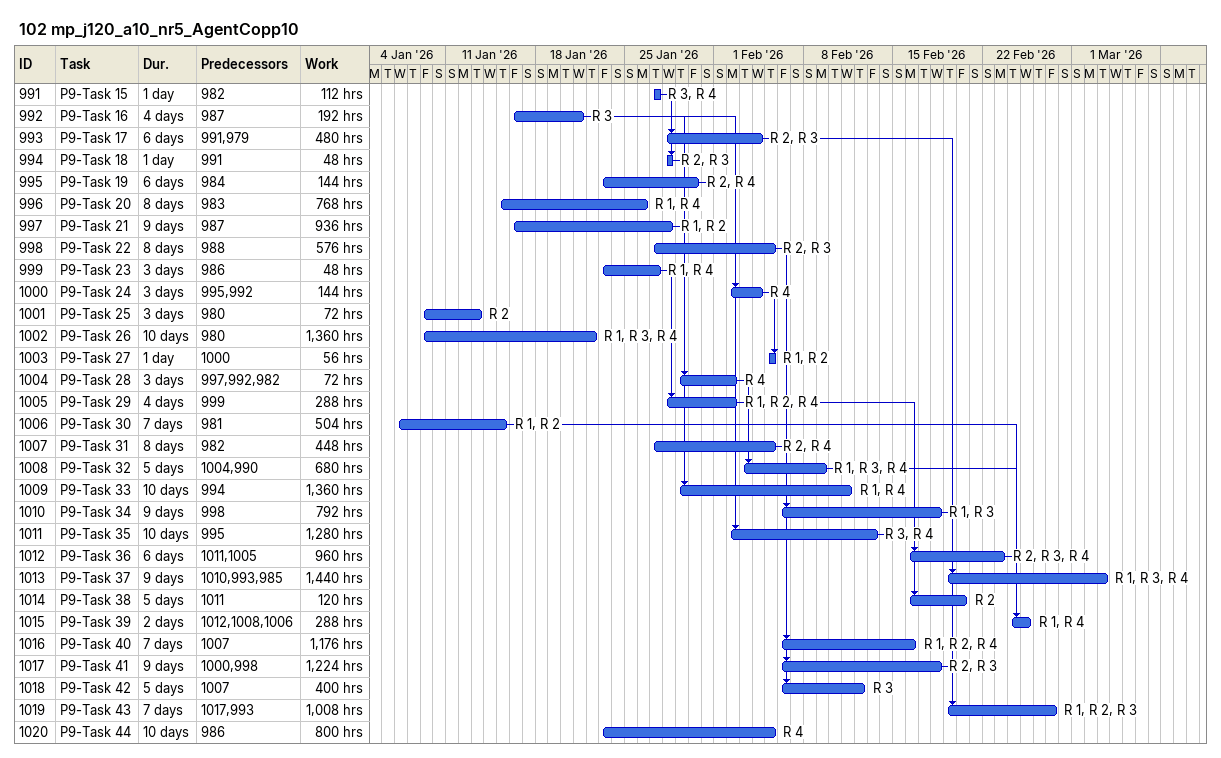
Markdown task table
102 mp_j120_a10_nr5_AgentCopp10

| ID | Task | Duration | Start | Finish | Predecessors | Resources | Work (h) |
|---|---|---|---|---|---|---|---|
| 991 | P9-Task 15 | 1d | 2026-01-27 | 2026-01-27 | 982 | R 3, R 4 | 112 |
| 992 | P9-Task 16 | 4d | 2026-01-16 | 2026-01-21 | 987 | R 3 | 192 |
| 993 | P9-Task 17 | 6d | 2026-01-28 | 2026-02-04 | 991, 979 | R 2, R 3 | 480 |
| 994 | P9-Task 18 | 1d | 2026-01-28 | 2026-01-28 | 991 | R 2, R 3 | 48 |
| 995 | P9-Task 19 | 6d | 2026-01-23 | 2026-01-30 | 984 | R 2, R 4 | 144 |
| 996 | P9-Task 20 | 8d | 2026-01-15 | 2026-01-26 | 983 | R 1, R 4 | 768 |
| 997 | P9-Task 21 | 9d | 2026-01-16 | 2026-01-28 | 987 | R 1, R 2 | 936 |
| 998 | P9-Task 22 | 8d | 2026-01-27 | 2026-02-05 | 988 | R 2, R 3 | 576 |
| 999 | P9-Task 23 | 3d | 2026-01-23 | 2026-01-27 | 986 | R 1, R 4 | 48 |
| 1000 | P9-Task 24 | 3d | 2026-02-02 | 2026-02-04 | 995, 992 | R 4 | 144 |
| 1001 | P9-Task 25 | 3d | 2026-01-09 | 2026-01-13 | 980 | R 2 | 72 |
| 1002 | P9-Task 26 | 10d | 2026-01-09 | 2026-01-22 | 980 | R 1, R 3, R 4 | 1360 |
| 1003 | P9-Task 27 | 1d | 2026-02-05 | 2026-02-05 | 1000 | R 1, R 2 | 56 |
| 1004 | P9-Task 28 | 3d | 2026-01-29 | 2026-02-02 | 997, 992, 982 | R 4 | 72 |
| 1005 | P9-Task 29 | 4d | 2026-01-28 | 2026-02-02 | 999 | R 1, R 2, R 4 | 288 |
| 1006 | P9-Task 30 | 7d | 2026-01-07 | 2026-01-15 | 981 | R 1, R 2 | 504 |
| 1007 | P9-Task 31 | 8d | 2026-01-27 | 2026-02-05 | 982 | R 2, R 4 | 448 |
| 1008 | P9-Task 32 | 5d | 2026-02-03 | 2026-02-09 | 1004, 990 | R 1, R 3, R 4 | 680 |
| 1009 | P9-Task 33 | 10d | 2026-01-29 | 2026-02-11 | 994 | R 1, R 4 | 1360 |
| 1010 | P9-Task 34 | 9d | 2026-02-06 | 2026-02-18 | 998 | R 1, R 3 | 792 |
| 1011 | P9-Task 35 | 10d | 2026-02-02 | 2026-02-13 | 995 | R 3, R 4 | 1280 |
| 1012 | P9-Task 36 | 6d | 2026-02-16 | 2026-02-23 | 1011, 1005 | R 2, R 3, R 4 | 960 |
| 1013 | P9-Task 37 | 9d | 2026-02-19 | 2026-03-03 | 1010, 993, 985 | R 1, R 3, R 4 | 1440 |
| 1014 | P9-Task 38 | 5d | 2026-02-16 | 2026-02-20 | 1011 | R 2 | 120 |
| 1015 | P9-Task 39 | 2d | 2026-02-24 | 2026-02-25 | 1012, 1008, 1006 | R 1, R 4 | 288 |
| 1016 | P9-Task 40 | 7d | 2026-02-06 | 2026-02-16 | 1007 | R 1, R 2, R 4 | 1176 |
| 1017 | P9-Task 41 | 9d | 2026-02-06 | 2026-02-18 | 1000, 998 | R 2, R 3 | 1224 |
| 1018 | P9-Task 42 | 5d | 2026-02-06 | 2026-02-12 | 1007 | R 3 | 400 |
| 1019 | P9-Task 43 | 7d | 2026-02-19 | 2026-02-27 | 1017, 993 | R 1, R 2, R 3 | 1008 |
| 1020 | P9-Task 44 | 10d | 2026-01-23 | 2026-02-05 | 986 | R 4 | 800 |
